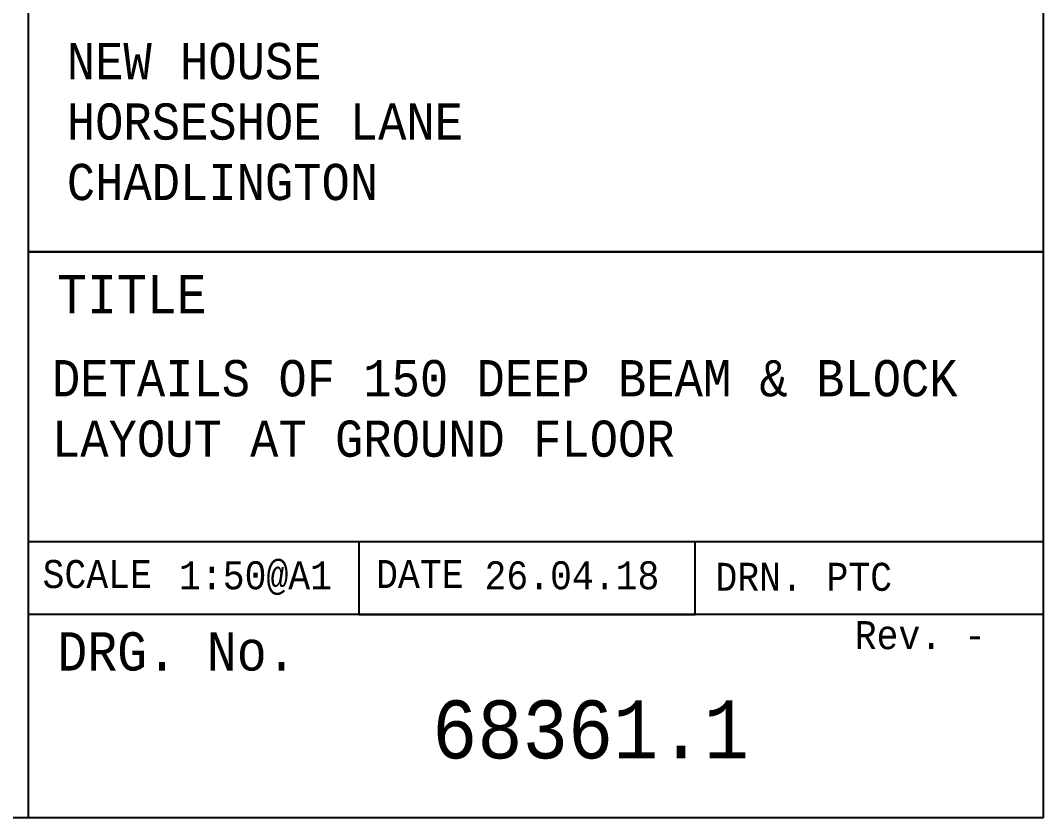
# Model space of a CAD drawing. Extents: x 0 to 40200, y 0 to 28450.
# Drawn here: x 36673 to 40200, y 0 to 2748 of the extents above; entities that cross this region are included whole.
import ezdxf

# ---------------------------------------------------------------- set-up
doc = ezdxf.new("R2010")
doc.units = 0
doc.layers.add('TITLE_BLOCK', color=7, linetype='CONTINUOUS')
doc.styles.add('CADFONT1', font='monotxt.shx', dxfattribs={"width": 0.901937})

msp = doc.modelspace()

# ---------------------------------------------------------------- linework, layer by layer
at = {"layer": 'TITLE_BLOCK', "color": 172, "linetype": 'CONTINUOUS'}
for p, q in [((36700, 0), (36700, 6114.84228)), ((36700, 1950), (40200, 1950)), ((40200, 1950), (36700, 1950)), ((40200, 1950), (36700, 1950)), ((40200, 1950), (36700, 1950)), ((40200, 1950), (36700, 1950)), ((40200, 950), (36700, 950)), ((40200, 950), (36700, 950)), ((40200, 950), (36700, 950)), ((40200, 950), (36700, 950)), ((40200, 700), (36700, 700)), ((40200, 700), (36700, 700)), ((40200, 700), (36700, 700)), ((40200, 700), (36700, 700))]:
    msp.add_line(p, q, dxfattribs=at)
for points in [[(0, 28450), (0, 0), (40200, 0), (40200, 28450), (0, 28450)], [(37838.96722, 950), (37838.96722, 700), (38998.72416, 700), (38998.72416, 950), (37838.96722, 950)]]:
    msp.add_lwpolyline(points, dxfattribs=at)

# ---------------------------------------------------------------- texts
at = {"layer": 'TITLE_BLOCK', "color": 1, "linetype": 'CONTINUOUS', "attachment_point": 1, "style": 'CADFONT1'}
for s, insert, char_height in [('NEW HOUSE\\PHORSESHOE LANE\\PCHADLINGTON', (36832.38218, 2670.55335), 124.999496), ('TITLE', (36798.91051, 1870.38732), 132.08), ('TITLE', (36798.91051, 1870.38732), 132.08), ('DETAILS OF 150 DEEP BEAM & BLOCK\\PLAYOUT AT GROUND FLOOR', (36781.3207, 1577.20218), 124.999496), ('SCALE', (36748.777, 887.89578), 96.52), ('1:50@A1', (37219.26044, 883.48606), 96.52), ('DATE', (37898.777, 887.89578), 96.52), ('26.04.18', (38272.50563, 883.48606), 96.52), ('DRN.', (39068.81878, 878.19439), 96.52), (' PTC', (39376.35628, 878.19439), 96.52), ('Rev. -', (39549.01541, 677.17396), 96.52), ('Rev. -', (39549.01541, 677.17396), 96.52), ('DRG. No.', (36799.74008, 638.86292), 132.08), ('DRG. No.', (36799.74008, 638.86292), 132.08), ('68361.1', (38091.60743, 403.87488), 200)]:
    msp.add_mtext(s, dxfattribs=dict(at, insert=insert, char_height=char_height))

doc.saveas('drawing.dxf')
